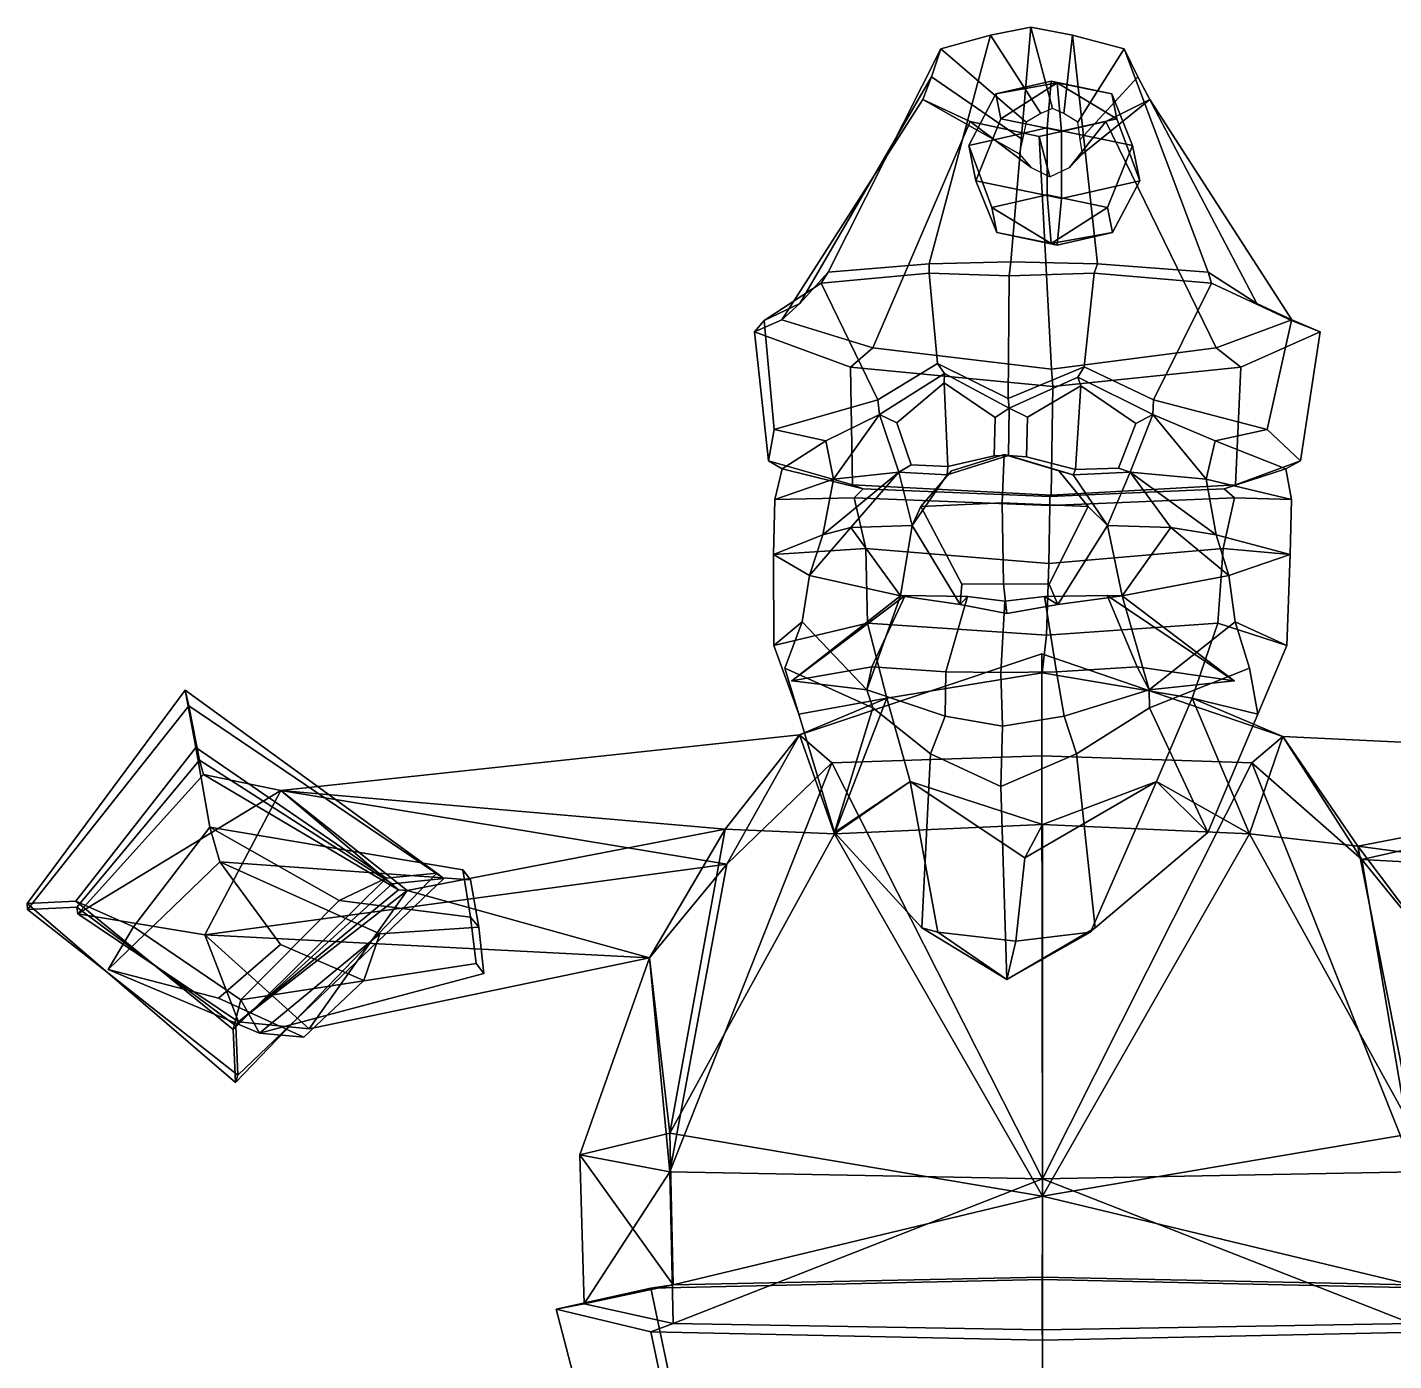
# Model space of a CAD drawing. Extents: x -239 to 241, y -156 to 322.
# Drawn here: x -239.3 to 80.7, y 9.8 to 322 of the extents above; entities that cross this region are included whole.
import ezdxf

# ---------------------------------------------------------------- set-up
doc = ezdxf.new("R2010")
doc.units = 0

msp = doc.modelspace()

# ---------------------------------------------------------------- linework, layer by layer
for p in [(-60.231552, 168.982422, 94.890114), (43.381996, 168.982422, 103.923332)]:
    msp.add_point(p)
for points in [[(-51.698254, 264.692169, 77.04306), (-28.045712, 266.629303, 91.978088), (-13.691126, 320.175903, 44.004959), (-25.333649, 316.98999, 40.184338)], [(-8.976509, 267.13028, 101.086876), (-4.242665, 322.035217, 46.466042), (-13.691126, 320.175903, 44.004959), (-28.045712, 266.629303, 91.978088)], [(-1.909174, 301.835876, -11.931035), (-5.310056, 299.840698, -11.383793), (-25.333649, 316.98999, 40.184338), (-13.691126, 320.175903, 44.004959)], [(0.818668, 303.000244, -12.185619), (-1.909174, 301.835876, -11.931035), (-13.691126, 320.175903, 44.004959), (-4.242665, 322.035217, 46.466042)], [(-8.976509, 267.13028, 101.086876), (11.38126, 266.629303, 95.415405), (5.489135, 320.175903, 45.677132), (-4.242665, 322.035217, 46.466042)], [(0.818668, 303.000244, -12.185619), (-4.242665, 322.035217, 46.466042), (5.489135, 320.175903, 45.677132), (3.461299, 301.835876, -11.462826)], [(3.461299, 301.835876, -11.462826), (5.489135, 320.175903, 45.677132), (17.617163, 316.98999, 43.928875), (6.716172, 299.840698, -10.33532)], [(37.261456, 264.692169, 84.798729), (17.617163, 316.98999, 43.928875), (5.489135, 320.175903, 45.677132), (11.38126, 266.629303, 95.415405)], [(-58.33469, 257.368896, 49.074085), (-51.698254, 264.692169, 77.04306), (-25.333649, 316.98999, 40.184338), (-27.502167, 310.42807, 34.216675)], [(-5.310056, 299.840698, -11.383793), (-6.207603, 295.731323, -9.7242), (-27.502167, 310.42807, 34.216675), (-25.333649, 316.98999, 40.184338)], [(6.716172, 299.840698, -10.33532), (17.617163, 316.98999, 43.928875), (20.785654, 310.42804, 38.426502), (7.312986, 295.731323, -8.545445)], [(48.637753, 257.368896, 58.400143), (20.785654, 310.42804, 38.426502), (17.617163, 316.98999, 43.928875), (37.261456, 264.692169, 84.798729)], [(-62.593197, 253.530212, 25.729593), (-58.33469, 257.368896, 49.074085), (-27.502167, 310.42807, 34.216675), (-29.541946, 305.134918, 29.377575)], [(-6.207603, 295.731323, -9.7242), (-7.012961, 292.416534, -8.392593), (-29.541946, 305.134918, 29.377575), (-27.502167, 310.42807, 34.216675)], [(7.312986, 295.731323, -8.545445), (20.785654, 310.42804, 38.426502), (23.632061, 305.134918, 34.01339), (7.875761, 292.416534, -7.094563)], [(56.871742, 253.530212, 36.144768), (23.632061, 305.134918, 34.01339), (20.785654, 310.42804, 38.426502), (48.637753, 257.368896, 58.400143)], [(-0.463125, 298.529358, 2.63184), (0.52549, 309.420105, -8.707811), (-12.435905, 306.485168, -16.726852), (-18.793327, 294.378754, -8.70878)], [(0.52549, 309.420105, -8.707811), (1.922589, 309.06842, -24.732885), (-12.435905, 306.485168, -16.726852)], [(-12.435905, 306.485168, -16.726852), (1.922589, 309.06842, -24.732885), (-11.243765, 300.615265, -30.400995)], [(1.922589, 309.06842, -24.732885), (2.909775, 297.680298, -36.056152), (-11.243765, 300.615265, -30.400995)], [(-0.463125, 298.529358, 2.63184), (19.553011, 294.378723, -5.365662), (14.679057, 306.485138, -14.36291), (0.52549, 309.420105, -8.707811)], [(0.52549, 309.420105, -8.707811), (14.679057, 306.485138, -14.36291), (1.922589, 309.06842, -24.732885)], [(1.922589, 309.06842, -24.732885), (15.871198, 300.615265, -28.037054), (2.909775, 297.680298, -36.056152)], [(14.679057, 306.485138, -14.36291), (15.871198, 300.615265, -28.037054), (1.922589, 309.06842, -24.732885)], [(-41.290611, 246.978546, 6.914096), (-62.593197, 253.530212, 25.729593), (-29.541946, 305.134918, 29.377575), (-18.470539, 299.960724, 25.78631)], [(-7.012961, 292.416534, -8.392593), (-4.141924, 289.176239, -6.771958), (-18.470539, 299.960724, 25.78631), (-29.541946, 305.134918, 29.377575)], [(-18.793327, 294.378754, -8.70878), (-12.435905, 306.485168, -16.726852), (-11.243765, 300.615265, -30.400995), (-17.10738, 286.077423, -28.047014)], [(7.875761, 292.416534, -7.094563), (23.632061, 305.134918, 34.01339), (13.349138, 299.960724, 28.560413), (4.767585, 289.176239, -5.995207)], [(39.146526, 246.978516, 13.926754), (13.349138, 299.960724, 28.560413), (23.632061, 305.134918, 34.01339), (56.871742, 253.530212, 36.144768)], [(19.553011, 294.378723, -5.365662), (21.238958, 286.077423, -24.703896), (15.871198, 300.615265, -28.037054), (14.679057, 306.485138, -14.36291)], [(0.565915, 241.980743, -8.367393), (-41.290611, 246.978546, 6.914096), (-18.470539, 299.960724, 25.78631), (-2.2951, 296.474945, 24.126839)], [(-0.463125, 298.529358, 2.63184), (-18.793327, 294.378754, -8.70878), (-13.425535, 279.840912, -5.375561), (-0.46414, 282.775848, 2.64348)], [(-4.141924, 289.176239, -6.771958), (0.232955, 286.993286, -5.467393), (-2.2951, 296.474945, 24.126839), (-18.470539, 299.960724, 25.78631)], [(-11.243765, 300.615265, -30.400995), (2.909775, 297.680298, -36.056152), (2.908762, 281.926758, -36.04454), (-17.10738, 286.077423, -28.047014)], [(0.565915, 241.980743, -8.367393), (-2.2951, 296.474945, 24.126839), (13.349138, 299.960724, 28.560413), (39.146526, 246.978516, 13.926754)], [(4.767585, 289.176239, -5.995207), (13.349138, 299.960724, 28.560413), (-2.2951, 296.474945, 24.126839), (0.232955, 286.993286, -5.467393)], [(-0.463125, 298.529358, 2.63184), (-0.46414, 282.775848, 2.64348), (13.689425, 279.840912, -3.01162), (19.553011, 294.378723, -5.365662)], [(15.871198, 300.615265, -28.037054), (21.238958, 286.077423, -24.703896), (2.908762, 281.926758, -36.04454), (2.909775, 297.680298, -36.056152)], [(-18.793327, 294.378754, -8.70878), (-17.10738, 286.077423, -28.047014), (-12.233395, 273.971008, -19.049704), (-13.425535, 279.840912, -5.375561)], [(19.553011, 294.378723, -5.365662), (13.689425, 279.840912, -3.01162), (14.881565, 273.971008, -16.685762), (21.238958, 286.077423, -24.703896)], [(-12.233395, 273.971008, -19.049704), (-17.10738, 286.077423, -28.047014), (2.908762, 281.926758, -36.04454), (1.920146, 271.036041, -24.704863)], [(14.881565, 273.971008, -16.685762), (1.920146, 271.036041, -24.704863), (2.908762, 281.926758, -36.04454), (21.238958, 286.077423, -24.703896)], [(-0.46414, 282.775848, 2.64348), (-13.425535, 279.840912, -5.375561), (0.523032, 271.387756, -8.67973)], [(-0.46414, 282.775848, 2.64348), (0.523032, 271.387756, -8.67973), (13.689425, 279.840912, -3.01162)], [(-13.425535, 279.840912, -5.375561), (-12.233395, 273.971008, -19.049704), (0.523032, 271.387756, -8.67973)], [(13.689425, 279.840912, -3.01162), (0.523032, 271.387756, -8.67973), (14.881565, 273.971008, -16.685762)], [(0.523032, 271.387756, -8.67973), (-12.233395, 273.971008, -19.049704), (1.920146, 271.036041, -24.704863)], [(0.523032, 271.387756, -8.67973), (1.920146, 271.036041, -24.704863), (14.881565, 273.971008, -16.685762)], [(-28.088926, 264.484558, 96.948776), (-28.045712, 266.629303, 91.978088), (-51.698254, 264.692169, 77.04306), (-53.341656, 262.119171, 81.589188)], [(-9.295127, 263.876404, 104.741516), (-8.976509, 267.13028, 101.086876), (-28.045712, 266.629303, 91.978088), (-28.088926, 264.484558, 96.948776)], [(-9.295127, 263.876404, 104.741516), (10.563654, 264.484558, 100.318581), (11.38126, 266.629303, 95.415405), (-8.976509, 267.13028, 101.086876)], [(10.563654, 264.484558, 100.318581), (38.093365, 262.119171, 89.560661), (37.261456, 264.692169, 84.798729), (11.38126, 266.629303, 95.415405)], [(-53.341656, 262.119171, 81.589188), (-51.698254, 264.692169, 77.04306), (-58.33469, 257.368896, 49.074085), (-66.732491, 253.345886, 49.849968)], [(-26.148636, 243.309387, 101.829102), (-28.088926, 264.484558, 96.948776), (-53.341656, 262.119171, 81.589188), (-40.084221, 234.811676, 89.649719)], [(-9.553574, 235.079193, 107.705963), (-9.295127, 263.876404, 104.741516), (-28.088926, 264.484558, 96.948776), (-26.148636, 243.309387, 101.829102)], [(-9.553574, 235.079193, 107.705963), (8.202596, 242.506836, 104.912987), (10.563654, 264.484558, 100.318581), (-9.295127, 263.876404, 104.741516)], [(8.202596, 242.506836, 104.912987), (24.509817, 234.811676, 95.281151), (38.093365, 262.119171, 89.560661), (10.563654, 264.484558, 100.318581)], [(38.093365, 262.119171, 89.560661), (56.77459, 253.345886, 60.617542), (48.637753, 257.368896, 58.400143), (37.261456, 264.692169, 84.798729)], [(-40.084221, 234.811676, 89.649719), (-53.341656, 262.119171, 81.589188), (-66.732491, 253.345886, 49.849968), (-64.344826, 227.817139, 69.059875)], [(24.509817, 234.811676, 95.281151), (51.098713, 227.817139, 79.124458), (56.77459, 253.345886, 60.617542), (38.093365, 262.119171, 89.560661)], [(-66.732491, 253.345886, 49.849968), (-58.33469, 257.368896, 49.074085), (-62.593197, 253.530212, 25.729593), (-69.004715, 250.745514, 23.805176)], [(56.77459, 253.345886, 60.617542), (63.519547, 250.745514, 35.358883), (56.871742, 253.530212, 36.144768), (48.637753, 257.368896, 58.400143)], [(-69.004715, 250.745514, 23.805176), (-62.593197, 253.530212, 25.729593), (-41.290611, 246.978546, 6.914096), (-46.509117, 242.450043, 3.11534)], [(-64.344826, 227.817139, 69.059875), (-66.732491, 253.345886, 49.849968), (-69.004715, 250.745514, 23.805176), (-65.674843, 220.526672, 31.658192)], [(63.519547, 250.745514, 35.358883), (44.943676, 242.450043, 11.088362), (39.146526, 246.978516, 13.926754), (56.871742, 253.530212, 36.144768)], [(51.098713, 227.817139, 79.124458), (58.880962, 220.526672, 42.517197), (63.519547, 250.745514, 35.358883), (56.77459, 253.345886, 60.617542)], [(-65.674843, 220.526672, 31.658192), (-69.004715, 250.745514, 23.805176), (-46.509117, 242.450043, 3.11534), (-45.999928, 214.930542, 7.583394)], [(58.880962, 220.526672, 42.517197), (43.66898, 214.930542, 15.400894), (44.943676, 242.450043, 11.088362), (63.519547, 250.745514, 35.358883)], [(-46.509117, 242.450043, 3.11534), (-41.290611, 246.978546, 6.914096), (0.565915, 241.980743, -8.367393), (0.924355, 237.886658, -12.478804)], [(44.943676, 242.450043, 11.088362), (0.924355, 237.886658, -12.478804), (0.565915, 241.980743, -8.367393), (39.146526, 246.978516, 13.926754)], [(-26.148636, 243.309387, 101.829102), (-40.084221, 234.811676, 89.649719), (-39.666508, 231.334106, 88.228615), (-24.477673, 240.943604, 100.724274)], [(-9.553574, 235.079193, 107.705963), (-26.148636, 243.309387, 101.829102), (-24.477673, 240.943604, 100.724274), (-9.314899, 232.882263, 104.9683)], [(-45.999928, 214.930542, 7.583394), (-46.509117, 242.450043, 3.11534), (0.924355, 237.886658, -12.478804), (0.538297, 212.473389, -8.050615)], [(-24.527029, 238.771423, 98.310074), (-24.477673, 240.943604, 100.724274), (-39.666508, 231.334106, 88.228615), (-35.651596, 229.374573, 88.470383)], [(-24.527029, 238.771423, 98.310074), (-12.645345, 230.628937, 101.891884), (-9.314899, 232.882263, 104.9683), (-24.477673, 240.943604, 100.724274)], [(-9.553574, 235.079193, 107.705963), (-9.314899, 232.882263, 104.9683), (6.748029, 240.141052, 103.535667), (8.202596, 242.506836, 104.912987)], [(7.479928, 238.05835, 100.976608), (6.748029, 240.141052, 103.535667), (-9.314899, 232.882263, 104.9683), (-5.065332, 230.767273, 102.719467)], [(43.66898, 214.930542, 15.400894), (0.538297, 212.473389, -8.050615), (0.924355, 237.886658, -12.478804), (44.943676, 242.450043, 11.088362)], [(8.202596, 242.506836, 104.912987), (6.748029, 240.141052, 103.535667), (24.344322, 231.334106, 93.809196), (24.509817, 234.811676, 95.281151)], [(7.479928, 238.05835, 100.976608), (20.328224, 229.21817, 90.839859), (24.344322, 231.334106, 93.809196), (6.748029, 240.141052, 103.535667)], [(-23.659212, 219.195313, 98.710976), (-24.527029, 238.771423, 98.310074), (-35.651596, 229.374573, 88.470383), (-32.265839, 219.564514, 92.776955)], [(-12.645345, 230.628937, 101.891884), (-24.527029, 238.771423, 98.310074), (-23.659212, 219.195313, 98.710976), (-12.805254, 221.659668, 103.726082)], [(-5.065332, 230.767273, 102.719467), (-5.246034, 221.434814, 104.792175), (6.177587, 218.517365, 100.750999), (7.479928, 238.05835, 100.976608)], [(6.177587, 218.517365, 100.750999), (16.255995, 218.816406, 95.247429), (20.328224, 229.21817, 90.839859), (7.479928, 238.05835, 100.976608)], [(-52.294617, 225.233368, 70.91201), (-39.666508, 231.334106, 88.228615), (-40.084221, 234.811676, 89.649719), (-64.344826, 227.817139, 69.059875)], [(38.909782, 225.233368, 78.86338), (51.098713, 227.817139, 79.124458), (24.509817, 234.811676, 95.281151), (24.344322, 231.334106, 93.809196)], [(-50.451431, 216.21579, 72.484009), (-39.666508, 231.334106, 88.228615), (-52.294617, 225.233368, 70.91201)], [(-35.196602, 217.845032, 93.723579), (-39.666508, 231.334106, 88.228615), (-50.451431, 216.21579, 72.484009)], [(-32.265839, 219.564514, 92.776955), (-35.651596, 229.374573, 88.470383), (-39.666508, 231.334106, 88.228615), (-35.196602, 217.845032, 93.723579)], [(-12.805254, 221.659668, 103.726082), (-9.512732, 221.765961, 107.237495), (-9.314899, 232.882263, 104.9683), (-12.645345, 230.628937, 101.891884)], [(-5.246034, 221.434814, 104.792175), (-5.065332, 230.767273, 102.719467), (-9.314899, 232.882263, 104.9683), (-9.512732, 221.765961, 107.237495)], [(16.255995, 218.816406, 95.247429), (18.990957, 217.845032, 98.447746), (24.344322, 231.334106, 93.809196), (20.328224, 229.21817, 90.839859)], [(18.990957, 217.845032, 98.447746), (36.822369, 216.21579, 80.092705), (24.344322, 231.334106, 93.809196)], [(36.822369, 216.21579, 80.092705), (38.909782, 225.233368, 78.86338), (24.344322, 231.334106, 93.809196)], [(-64.344826, 227.817139, 69.059875), (-65.674843, 220.526672, 31.658192), (-62.508274, 218.661682, 33.396038), (-52.294617, 225.233368, 70.91201)], [(51.098713, 227.817139, 79.124458), (38.909782, 225.233368, 78.86338), (55.461437, 218.661682, 43.680855), (58.880962, 220.526672, 42.517197)], [(-52.294617, 225.233368, 70.91201), (-62.508274, 218.661682, 33.396038), (-64.181419, 211.426605, 35.266022), (-50.451431, 216.21579, 72.484009)], [(38.909782, 225.233368, 78.86338), (36.822369, 216.21579, 80.092705), (56.785736, 211.426575, 45.81216), (55.461437, 218.661682, 43.680855)], [(-10.980283, 210.678406, 127.045677), (-10.510951, 221.969788, 121.662308), (-22.815342, 218.169861, 117.459999), (-30.050045, 209.789001, 118.968727)], [(-10.510951, 221.969788, 121.662308), (-9.512732, 221.765961, 107.237495), (-23.83688, 217.262848, 101.127579), (-22.815342, 218.169861, 117.459999)], [(-23.659212, 219.195313, 98.710976), (-23.83688, 217.262848, 101.127579), (-9.512732, 221.765961, 107.237495), (-12.805254, 221.659668, 103.726082)], [(-10.980283, 210.678406, 127.045677), (9.19948, 209.789001, 122.390572), (2.335007, 218.169861, 119.652657), (-10.510951, 221.969788, 121.662308)], [(-10.510951, 221.969788, 121.662308), (2.335007, 218.169861, 119.652657), (5.652622, 217.262848, 103.698532), (-9.512732, 221.765961, 107.237495)], [(6.177587, 218.517365, 100.750999), (-5.246034, 221.434814, 104.792175), (-9.512732, 221.765961, 107.237495), (5.652622, 217.262848, 103.698532)], [(-65.674843, 220.526672, 31.658192), (-45.999928, 214.930542, 7.583394), (-43.523056, 213.937988, 8.949109), (-62.508274, 218.661682, 33.396038)], [(-64.181419, 211.426605, 35.266022), (-62.508274, 218.661682, 33.396038), (-43.523056, 213.937988, 8.949109), (-45.652813, 211.80957, 6.75397)], [(-52.995964, 203.179382, 73.556511), (-35.196602, 217.845032, 93.723579), (-50.451431, 216.21579, 72.484009)], [(-46.38707, 204.9198, 97.390678), (-35.196602, 217.845032, 93.723579), (-52.995964, 203.179382, 73.556511)], [(-46.38707, 204.9198, 97.390678), (-32.071087, 205.405701, 101.649345), (-35.196602, 217.845032, 93.723579)], [(-23.659212, 219.195313, 98.710976), (-32.265839, 219.564514, 92.776955), (-35.196602, 217.845032, 93.723579), (-23.83688, 217.262848, 101.127579)], [(-32.071087, 205.405701, 101.649345), (-23.83688, 217.262848, 101.127579), (-35.196602, 217.845032, 93.723579)], [(-30.050045, 209.789001, 118.968727), (-22.815342, 218.169861, 117.459999), (-23.83688, 217.262848, 101.127579), (-32.071087, 205.405701, 101.649345)], [(9.19948, 209.789001, 122.390572), (13.672314, 205.405701, 105.637337), (5.652622, 217.262848, 103.698532), (2.335007, 218.169861, 119.652657)], [(6.177587, 218.517365, 100.750999), (5.652622, 217.262848, 103.698532), (18.990957, 217.845032, 98.447746), (16.255995, 218.816406, 95.247429)], [(13.672314, 205.405701, 105.637337), (18.990957, 217.845032, 98.447746), (5.652622, 217.262848, 103.698532)], [(28.50927, 204.919769, 103.92028), (18.990957, 217.845032, 98.447746), (13.672314, 205.405701, 105.637337)], [(28.50927, 204.919769, 103.92028), (39.142929, 203.179382, 81.589348), (18.990957, 217.845032, 98.447746)], [(39.142929, 203.179382, 81.589348), (36.822369, 216.21579, 80.092705), (18.990957, 217.845032, 98.447746)], [(58.880962, 220.526672, 42.517197), (55.461437, 218.661682, 43.680855), (40.993141, 213.937988, 16.317387), (43.66898, 214.930542, 15.400894)], [(56.785736, 211.426575, 45.81216), (43.470623, 211.80957, 14.523915), (40.993141, 213.937988, 16.317387), (55.461437, 218.661682, 43.680855)], [(-50.451431, 216.21579, 72.484009), (-64.181419, 211.426605, 35.266022), (-64.517166, 198.552063, 38.866322), (-52.995964, 203.179382, 73.556511)], [(-45.999928, 214.930542, 7.583394), (0.538297, 212.473389, -8.050615), (0.21806, 212.123108, -4.377407), (-43.523056, 213.937988, 8.949109)], [(43.66898, 214.930542, 15.400894), (40.993141, 213.937988, 16.317387), (0.21806, 212.123108, -4.377407), (0.538297, 212.473389, -8.050615)], [(36.822369, 216.21579, 80.092705), (39.142929, 203.179382, 81.589348), (56.493393, 198.552063, 49.416245), (56.785736, 211.426575, 45.81216)], [(-64.517166, 198.552063, 38.866322), (-64.181419, 211.426605, 35.266022), (-45.652813, 211.80957, 6.75397), (-42.901981, 200.020264, 6.803941)], [(-45.652813, 211.80957, 6.75397), (-43.523056, 213.937988, 8.949109), (0.21806, 212.123108, -4.377407), (0.209795, 210.078674, -4.282599)], [(-42.901981, 200.020264, 6.803941), (-45.652813, 211.80957, 6.75397), (0.209795, 210.078674, -4.282599), (-0.048642, 196.44693, -1.318261)], [(40.752647, 200.020264, 14.097106), (-0.048642, 196.44693, -1.318261), (0.209795, 210.078674, -4.282599), (43.470623, 211.80957, 14.523915)], [(43.470623, 211.80957, 14.523915), (0.209795, 210.078674, -4.282599), (0.21806, 212.123108, -4.377407), (40.993141, 213.937988, 16.317387)], [(56.493393, 198.552063, 49.416245), (40.752647, 200.020264, 14.097106), (43.470623, 211.80957, 14.523915), (56.785736, 211.426575, 45.81216)], [(-20.413301, 191.617035, 116.942299), (-30.050045, 209.789001, 118.968727), (-32.071087, 205.405701, 101.649345), (-20.778475, 186.903931, 104.436325)], [(-10.633719, 191.673553, 123.070496), (-10.980283, 210.678406, 127.045677), (-30.050045, 209.789001, 118.968727), (-20.413301, 191.617035, 116.942299)], [(-10.633719, 191.673553, 123.070496), (0.058795, 191.617035, 118.727097), (9.19948, 209.789001, 122.390572), (-10.980283, 210.678406, 127.045677)], [(0.058795, 191.617035, 118.727097), (2.067787, 186.903931, 106.428101), (13.672314, 205.405701, 105.637337), (9.19948, 209.789001, 122.390572)], [(-56.093296, 193.652527, 73.781647), (-46.38707, 204.9198, 97.390678), (-52.995964, 203.179382, 73.556511)], [(-34.815727, 188.859619, 97.033806), (-46.38707, 204.9198, 97.390678), (-56.093296, 193.652527, 73.781647)], [(-34.815727, 188.859619, 97.033806), (-32.071087, 205.405701, 101.649345), (-46.38707, 204.9198, 97.390678)], [(-20.778475, 186.903931, 104.436325), (-32.071087, 205.405701, 101.649345), (-34.815727, 188.859619, 97.033806)], [(2.067787, 186.903931, 106.428101), (17.174257, 188.859619, 101.566391), (13.672314, 205.405701, 105.637337)], [(17.174257, 188.859619, 101.566391), (28.50927, 204.919769, 103.92028), (13.672314, 205.405701, 105.637337)], [(17.174257, 188.859619, 101.566391), (42.154572, 193.652527, 82.347076), (28.50927, 204.919769, 103.92028)], [(42.154572, 193.652527, 82.347076), (39.142929, 203.179382, 81.589348), (28.50927, 204.919769, 103.92028)], [(-52.995964, 203.179382, 73.556511), (-64.517166, 198.552063, 38.866322), (-56.093296, 193.652527, 73.781647)], [(39.142929, 203.179382, 81.589348), (42.154572, 193.652527, 82.347076), (56.493393, 198.552063, 49.416245)], [(-64.405846, 177.278168, 42.613575), (-64.517166, 198.552063, 38.866322), (-42.901981, 200.020264, 6.803941), (-42.535248, 182.461487, 11.724595)], [(-57.812733, 182.808472, 75.015884), (-56.093296, 193.652527, 73.781647), (-64.517166, 198.552063, 38.866322), (-64.405846, 177.278168, 42.613575)], [(-42.535248, 182.461487, 11.724595), (-42.901981, 200.020264, 6.803941), (-0.048642, 196.44693, -1.318261), (-0.596883, 179.679077, 4.970216)], [(39.53994, 182.461487, 18.88006), (-0.596883, 179.679077, 4.970216), (-0.048642, 196.44693, -1.318261), (40.752647, 200.020264, 14.097106)], [(55.735302, 177.278168, 53.087704), (39.53994, 182.461487, 18.88006), (40.752647, 200.020264, 14.097106), (56.493393, 198.552063, 49.416245)], [(43.634487, 182.808472, 83.860237), (55.735302, 177.278168, 53.087704), (56.493393, 198.552063, 49.416245), (42.154572, 193.652527, 82.347076)], [(-57.812733, 182.808472, 75.015884), (-42.659431, 166.865387, 105.16317), (-34.815727, 188.859619, 97.033806), (-56.093296, 193.652527, 73.781647)], [(43.634487, 182.808472, 83.860237), (42.154572, 193.652527, 82.347076), (17.174257, 188.859619, 101.566391), (23.492851, 166.865387, 110.93045)], [(-41.498981, 172.304016, 114.845505), (-33.680626, 188.986328, 111.257683), (-60.231552, 168.982422, 94.890114)], [(-33.680626, 188.986328, 111.257683), (-34.815727, 188.859619, 97.033806), (-60.231552, 168.982422, 94.890114)], [(-60.231552, 168.982422, 94.890114), (-34.815727, 188.859619, 97.033806), (-42.659431, 166.865387, 105.16317)], [(-19.051407, 188.738525, 112.678864), (-33.680626, 188.986328, 111.257683), (-41.498981, 172.304016, 114.845505), (-24.123346, 171.078613, 125.24984)], [(-33.680626, 188.986328, 111.257683), (-19.051407, 188.738525, 112.678864), (-20.778475, 186.903931, 104.436325), (-34.815727, 188.859619, 97.033806)], [(-10.633719, 191.673553, 123.070496), (-20.413301, 191.617035, 116.942299), (-20.778475, 186.903931, 104.436325), (-9.892959, 184.784058, 111.598801)], [(-10.633719, 191.673553, 123.070496), (-9.892959, 184.784058, 111.598801), (2.067787, 186.903931, 106.428101), (0.058795, 191.617035, 118.727097)], [(-1.059583, 188.738525, 114.247429), (1.760447, 171.078613, 127.506432), (20.674398, 172.304016, 120.2659), (13.594862, 188.986328, 115.37925)], [(13.594862, 188.986328, 115.37925), (17.174257, 188.859619, 101.566391), (2.067787, 186.903931, 106.428101), (-1.059583, 188.738525, 114.247429)], [(20.674398, 172.304016, 120.2659), (43.381996, 168.982422, 103.923332), (13.594862, 188.986328, 115.37925)], [(13.594862, 188.986328, 115.37925), (43.381996, 168.982422, 103.923332), (17.174257, 188.859619, 101.566391)], [(43.381996, 168.982422, 103.923332), (23.492851, 166.865387, 110.93045), (17.174257, 188.859619, 101.566391)], [(-24.123346, 171.078613, 125.24984), (-11.242414, 170.951508, 127.077415), (-10.306268, 187.635132, 116.339561), (-19.051407, 188.738525, 112.678864)], [(-10.306268, 187.635132, 116.339561), (-9.892959, 184.784058, 111.598801), (-20.778475, 186.903931, 104.436325), (-19.051407, 188.738525, 112.678864)], [(1.760447, 171.078613, 127.506432), (-1.059583, 188.738525, 114.247429), (-10.306268, 187.635132, 116.339561), (-11.242414, 170.951508, 127.077415)], [(-10.306268, 187.635132, 116.339561), (-1.059583, 188.738525, 114.247429), (2.067787, 186.903931, 106.428101), (-9.892959, 184.784058, 111.598801)], [(-58.614517, 161.218781, 49.050873), (-61.903034, 171.967041, 79.064362), (-57.812733, 182.808472, 75.015884), (-64.405846, 177.278168, 42.613575)], [(-58.614517, 161.218781, 49.050873), (-64.405846, 177.278168, 42.613575), (-42.535248, 182.461487, 11.724595), (-37.966927, 164.967621, 35.907822)], [(-57.812733, 182.808472, 75.015884), (-61.903034, 171.967041, 79.064362), (-41.231697, 162.67276, 96.652519), (-42.659431, 166.865387, 105.16317)], [(-37.966927, 164.967621, 35.907822), (-42.535248, 182.461487, 11.724595), (-0.596883, 179.679077, 4.970216), (-1.564477, 170.880676, 12.292314)], [(33.534233, 164.967621, 38.327366), (-1.564477, 170.880676, 12.292314), (-0.596883, 179.679077, 4.970216), (39.53994, 182.461487, 18.88006)], [(43.634487, 182.808472, 83.860237), (23.492851, 166.865387, 110.93045), (23.55941, 162.67276, 102.301125), (46.962498, 171.967041, 88.555458)], [(48.91737, 161.218781, 58.425697), (33.534233, 164.967621, 38.327366), (39.53994, 182.461487, 18.88006), (55.735302, 177.278168, 53.087704)], [(48.91737, 161.218781, 58.425697), (55.735302, 177.278168, 53.087704), (43.634487, 182.808472, 83.860237), (46.962498, 171.967041, 88.555458)], [(-1.695257, 175.347839, 9.903462), (-1.710421, 151.412323, -43.964493), (-50.833595, 149.826965, -33.197601), (-58.422523, 156.347229, 7.054736)], [(-1.695257, 175.347839, 9.903462), (-58.422523, 156.347229, 7.054736), (-37.966927, 164.967621, 35.907822), (-1.564477, 170.880676, 12.292314)], [(-1.695257, 175.347839, 9.903462), (54.7705, 155.942017, 6.902071), (47.529945, 149.826965, -33.197605), (-1.710421, 151.412323, -43.964493)], [(-1.564477, 170.880676, 12.292314), (33.534233, 164.967621, 38.327366), (54.7705, 155.942017, 6.902071), (-1.695257, 175.347839, 9.903462)], [(-41.231697, 162.67276, 96.652519), (-61.903034, 171.967041, 79.064362), (-58.614517, 161.218781, 49.050873), (-50.238277, 133.50885, 69.009827)], [(-42.659431, 166.865387, 105.16317), (-41.498981, 172.304016, 114.845505), (-60.231552, 168.982422, 94.890114)], [(-24.123346, 171.078613, 125.24984), (-41.498981, 172.304016, 114.845505), (-42.659431, 166.865387, 105.16317), (-24.354839, 160.747192, 116.37262)], [(-11.242414, 170.951508, 127.077415), (-24.123346, 171.078613, 125.24984), (-24.354839, 160.747192, 116.37262), (-10.915744, 158.399719, 123.330421)], [(-11.242414, 170.951508, 127.077415), (-10.915744, 158.399719, 123.330421), (3.524637, 160.747192, 118.8032), (1.760447, 171.078613, 127.506432)], [(1.760447, 171.078613, 127.506432), (3.524637, 160.747192, 118.8032), (23.492851, 166.865387, 110.93045), (20.674398, 172.304016, 120.2659)], [(23.492851, 166.865387, 110.93045), (43.381996, 168.982422, 103.923332), (20.674398, 172.304016, 120.2659)], [(23.55941, 162.67276, 102.301125), (37.213638, 133.50885, 76.634041), (48.91737, 161.218781, 58.425697), (46.962498, 171.967041, 88.555458)], [(-239.274063, 116.824371, 120.852943), (-202.326904, 166.769562, 118.676964), (-201.472046, 163.14325, 86.496498), (-239.239777, 115.460602, 87.759834)], [(-239.274063, 116.824371, 120.852943), (-227.899231, 117.378418, 121.086777), (-199.772781, 153.415039, 119.329216), (-202.326904, 166.769562, 118.676964)], [(-141.758102, 122.71994, 89.651955), (-201.472046, 163.14325, 86.496498), (-202.326904, 166.769562, 118.676964), (-143.359482, 123.96701, 122.714653)], [(-143.359482, 123.96701, 122.714653), (-202.326904, 166.769562, 118.676964), (-199.772781, 153.415039, 119.329216), (-155.236664, 122.78952, 122.497154)], [(-27.789251, 151.876221, 119.126007), (-24.354839, 160.747192, 116.37262), (-42.659431, 166.865387, 105.16317), (-41.231697, 162.67276, 96.652519)], [(6.430763, 151.876221, 122.109367), (23.55941, 162.67276, 102.301125), (23.492851, 166.865387, 110.93045), (3.524637, 160.747192, 118.8032)], [(-50.238277, 133.50885, 69.009827), (-58.614517, 161.218781, 49.050873), (-37.966927, 164.967621, 35.907822), (-32.490253, 145.393188, 68.161522)], [(-58.422523, 156.347229, 7.054736), (-50.219868, 133.143677, 68.996384), (-37.966927, 164.967621, 35.907822)], [(-50.219868, 133.143677, 68.996384), (-32.490253, 145.393188, 68.161522), (-37.966927, 164.967621, 35.907822)], [(37.213638, 133.50885, 76.634041), (25.160028, 145.393188, 70.917778), (33.534233, 164.967621, 38.327366), (48.91737, 161.218781, 58.425697)], [(46.956097, 133.143677, 68.996384), (33.534233, 164.967621, 38.327366), (25.160028, 145.393188, 70.917778)], [(54.7705, 155.942017, 6.902071), (33.534233, 164.967621, 38.327366), (46.956097, 133.143677, 68.996384)], [(-239.239777, 115.460602, 87.759834), (-201.472046, 163.14325, 86.496498), (-198.953461, 150.403137, 87.120583), (-227.690628, 115.982452, 87.999069)], [(-141.758102, 122.71994, 89.651955), (-153.840881, 121.481964, 89.432495), (-198.953461, 150.403137, 87.120583), (-201.472046, 163.14325, 86.496498)], [(-29.784649, 111.154663, 105.340904), (-27.789251, 151.876221, 119.126007), (-41.231697, 162.67276, 96.652519), (-50.238277, 133.50885, 69.009827)], [(-11.308478, 144.281006, 127.83519), (-10.915744, 158.399719, 123.330421), (-24.354839, 160.747192, 116.37262), (-27.789251, 151.876221, 119.126007)], [(-11.308478, 144.281006, 127.83519), (6.430763, 151.876221, 122.109367), (3.524637, 160.747192, 118.8032), (-10.915744, 158.399719, 123.330421)], [(10.781547, 111.154663, 108.877541), (37.213638, 133.50885, 76.634041), (23.55941, 162.67276, 102.301125), (6.430763, 151.876221, 122.109367)], [(-75.853233, 134.23349, 55.074673), (-58.422523, 156.347229, 7.054736), (-179.910065, 143.318359, 1.422113)], [(-75.445961, 126.087219, -27.975996), (-179.910065, 143.318359, 1.422113), (-58.422523, 156.347229, 7.054736)], [(-75.853233, 134.23349, 55.074673), (-50.219868, 133.143677, 68.996384), (-58.422523, 156.347229, 7.054736)], [(-75.445961, 126.087219, -27.975996), (-58.422523, 156.347229, 7.054736), (-50.833595, 149.826965, -33.197601)], [(72.314598, 130.255676, 53.266705), (54.7705, 155.942017, 6.902071), (46.956097, 133.143677, 68.996384)], [(73.294868, 127.147705, -28.600008), (47.529945, 149.826965, -33.197605), (54.7705, 155.942017, 6.902071)], [(72.314598, 130.255676, 53.266705), (175.575714, 150.166779, 9.065005), (54.7705, 155.942017, 6.902071)], [(73.294868, 127.147705, -28.600008), (54.7705, 155.942017, 6.902071), (175.575714, 150.166779, 9.065005)], [(-214.419388, 111.393494, 116.545227), (-196.557648, 134.73407, 116.391762), (-199.772781, 153.415039, 119.329216), (-227.899231, 117.378418, 121.086777)], [(-227.690628, 115.982452, 87.999069), (-198.953461, 150.403137, 87.120583), (-198.038071, 147.037811, 51.133324), (-227.463135, 114.459991, 51.914165)], [(-166.241913, 117.564056, 113.087708), (-155.236664, 122.78952, 122.497154), (-199.772781, 153.415039, 119.329216), (-196.557648, 134.73407, 116.391762)], [(-198.038071, 147.037811, 51.133324), (-198.953461, 150.403137, 87.120583), (-153.840881, 121.481964, 89.432495), (-152.318649, 120.055908, 53.372726)], [(-1.558755, 52.352081, -102.560074), (-50.833595, 149.826965, -33.197601), (-1.710421, 151.412323, -43.964493)], [(-9.900901, 99.069641, 111.68988), (-11.308478, 144.281006, 127.83519), (-27.789251, 151.876221, 119.126007), (-29.784649, 111.154663, 105.340904)], [(-9.900901, 99.069641, 111.68988), (10.781547, 111.154663, 108.877541), (6.430763, 151.876221, 122.109367), (-11.308478, 144.281006, 127.83519)], [(-1.558755, 52.352081, -102.560074), (-1.710421, 151.412323, -43.964493), (47.529945, 149.826965, -33.197605)], [(-88.813019, 54.003464, -65.388466), (-50.833595, 149.826965, -33.197601), (-1.558755, 52.352081, -102.560074)], [(-88.813019, 54.003464, -65.388466), (-75.445961, 126.087219, -27.975996), (-50.833595, 149.826965, -33.197601)], [(85.695511, 54.003464, -65.388474), (-1.558755, 52.352081, -102.560074), (47.529945, 149.826965, -33.197605)], [(85.695511, 54.003464, -65.388474), (47.529945, 149.826965, -33.197605), (73.294868, 127.147705, -28.600008)], [(72.314598, 130.255676, 53.266705), (145.59436, 120.480286, 41.213375), (175.575714, 150.166779, 9.065005)], [(73.294868, 127.147705, -28.600008), (175.575714, 150.166779, 9.065005), (197.390106, 120.462402, -14.317717)], [(-227.463135, 114.459991, 51.914165), (-198.038071, 147.037811, 51.133324), (-179.910065, 143.318359, 1.422113)], [(-152.318649, 120.055908, 53.372726), (-179.910065, 143.318359, 1.422113), (-198.038071, 147.037811, 51.133324)], [(-29.784649, 111.154663, 105.340904), (-50.238277, 133.50885, 69.009827), (-32.490253, 145.393188, 68.161522), (-25.995071, 110.094452, 89.724617)], [(-1.558765, 135.335419, 80.118172), (-32.490253, 145.393188, 68.161522), (-50.219868, 133.143677, 68.996384)], [(-25.995071, 110.094452, 89.724617), (-32.490253, 145.393188, 68.161522), (-5.687445, 127.522034, 63.360367), (-7.766513, 107.998047, 87.207863)], [(-5.687445, 127.522034, 63.360367), (-32.490253, 145.393188, 68.161522), (-1.558765, 135.335419, 80.118172)], [(9.751514, 110.094452, 92.841072), (-7.766513, 107.998047, 87.207863), (-5.687445, 127.522034, 63.360367), (25.160028, 145.393188, 70.917778)], [(-5.687445, 127.522034, 63.360367), (-1.558765, 135.335419, 80.118172), (25.160028, 145.393188, 70.917778)], [(-1.558765, 135.335419, 80.118172), (46.956097, 133.143677, 68.996384), (25.160028, 145.393188, 70.917778)], [(10.781547, 111.154663, 108.877541), (9.751514, 110.094452, 92.841072), (25.160028, 145.393188, 70.917778), (37.213638, 133.50885, 76.634041)], [(-227.463135, 114.459991, 51.914165), (-179.910065, 143.318359, 1.422113), (-197.699295, 109.546783, -19.71707)], [(-75.445961, 126.087219, -27.975996), (-197.699295, 109.546783, -19.71707), (-179.910065, 143.318359, 1.422113)], [(-75.853233, 134.23349, 55.074673), (-179.910065, 143.318359, 1.422113), (-150.304138, 119.887848, 38.653759)], [(-152.318649, 120.055908, 53.372726), (-150.304138, 119.887848, 38.653759), (-179.910065, 143.318359, 1.422113)], [(-220.363876, 101.408356, 153.664032), (-194.186737, 126.583862, 153.019287), (-196.557648, 134.73407, 116.391762), (-214.419388, 111.393494, 116.545227)], [(-135.444443, 113.61911, 145.763916), (-166.241913, 117.564056, 113.087708), (-196.557648, 134.73407, 116.391762), (-137.286758, 124.738525, 147.22612)], [(-135.477356, 122.413971, 159.827118), (-137.286758, 124.738525, 147.22612), (-196.557648, 134.73407, 116.391762), (-194.186737, 126.583862, 153.019287)], [(-1.558767, 48.289215, 133.914856), (-1.558765, 135.335419, 80.118172), (-50.219868, 133.143677, 68.996384)], [(-1.558767, 48.289215, 133.914856), (46.956097, 133.143677, 68.996384), (-1.558765, 135.335419, 80.118172)], [(-93.579102, 104.123688, 11.546099), (-75.853233, 134.23349, 55.074673), (-150.304138, 119.887848, 38.653759)], [(-88.813026, 63.057251, 101.532845), (-75.853233, 134.23349, 55.074673), (-93.579102, 104.123688, 11.546099)], [(-88.813026, 63.057251, 101.532845), (-50.219868, 133.143677, 68.996384), (-75.853233, 134.23349, 55.074673)], [(-1.558767, 48.289215, 133.914856), (-50.219868, 133.143677, 68.996384), (-88.813026, 63.057251, 101.532845)], [(-1.558767, 48.289215, 133.914856), (85.695496, 63.057251, 101.532837), (46.956097, 133.143677, 68.996384)], [(85.695496, 63.057251, 101.532837), (72.314598, 130.255676, 53.266705), (46.956097, 133.143677, 68.996384)], [(85.695496, 63.057251, 101.532837), (92.298256, 103.768738, 9.01573), (72.314598, 130.255676, 53.266705)], [(92.298256, 103.768738, 9.01573), (145.59436, 120.480286, 41.213375), (72.314598, 130.255676, 53.266705)], [(-194.51181, 94.698486, 207.424713), (-180.007874, 107.253143, 217.796402), (-194.186737, 126.583862, 153.019287), (-220.363876, 101.408356, 153.664032)], [(-93.579102, 104.123688, 11.546099), (-197.699295, 109.546783, -19.71707), (-75.445961, 126.087219, -27.975996)], [(-160.498611, 98.816254, 214.556213), (-156.7005, 109.742828, 161.010406), (-194.186737, 126.583862, 153.019287), (-180.007874, 107.253143, 217.796402)], [(-133.510284, 111.310211, 158.368607), (-135.477356, 122.413971, 159.827118), (-194.186737, 126.583862, 153.019287), (-156.7005, 109.742828, 161.010406)], [(-88.813019, 54.003464, -65.388466), (-93.579102, 104.123688, 11.546099), (-75.445961, 126.087219, -27.975996)], [(85.695511, 54.003464, -65.388474), (73.294868, 127.147705, -28.600008), (92.298256, 103.768738, 9.01573)], [(92.298256, 103.768738, 9.01573), (73.294868, 127.147705, -28.600008), (197.390106, 120.462402, -14.317717)], [(-190.523926, 74.887283, 124.725723), (-143.359482, 123.96701, 122.714653), (-155.236664, 122.78952, 122.497154), (-191.099564, 87.348129, 124.158218)], [(-189.246841, 94.274414, 113.780746), (-191.099564, 87.348129, 124.158218), (-155.236664, 122.78952, 122.497154), (-166.241913, 117.564056, 113.087708)], [(-189.949799, 76.666595, 90.605942), (-141.758102, 122.71994, 89.651955), (-143.359482, 123.96701, 122.714653), (-190.523926, 74.887283, 124.725723)], [(-189.949799, 76.666595, 90.605942), (-190.468277, 88.2043, 90.080818), (-153.840881, 121.481964, 89.432495), (-141.758102, 122.71994, 89.651955)], [(-133.510284, 111.310211, 158.368607), (-135.444443, 113.61911, 145.763916), (-137.286758, 124.738525, 147.22612), (-135.477356, 122.413971, 159.827118)], [(-152.318649, 120.055908, 53.372726), (-153.840881, 121.481964, 89.432495), (-190.468277, 88.2043, 90.080818), (-189.798004, 89.113403, 53.897793)], [(-189.798004, 89.113403, 53.897793), (-150.304138, 119.887848, 38.653759), (-152.318649, 120.055908, 53.372726)], [(-189.798004, 89.113403, 53.897793), (-173.249924, 87.530396, 11.098524), (-150.304138, 119.887848, 38.653759)], [(-173.249924, 87.530396, 11.098524), (-93.579102, 104.123688, 11.546099), (-150.304138, 119.887848, 38.653759)], [(-190.523926, 74.887283, 124.725723), (-191.099564, 87.348129, 124.158218), (-227.899231, 117.378418, 121.086777), (-239.274063, 116.824371, 120.852943)], [(-189.949799, 76.666595, 90.605942), (-190.523926, 74.887283, 124.725723), (-239.274063, 116.824371, 120.852943), (-239.239777, 115.460602, 87.759834)], [(-189.949799, 76.666595, 90.605942), (-239.239777, 115.460602, 87.759834), (-227.690628, 115.982452, 87.999069), (-190.468277, 88.2043, 90.080818)], [(-189.246841, 94.274414, 113.780746), (-214.419388, 111.393494, 116.545227), (-227.899231, 117.378418, 121.086777), (-191.099564, 87.348129, 124.158218)], [(-189.798004, 89.113403, 53.897793), (-190.468277, 88.2043, 90.080818), (-227.690628, 115.982452, 87.999069), (-227.463135, 114.459991, 51.914165)], [(-134.178116, 102.791382, 144.463913), (-189.246841, 94.274414, 113.780746), (-166.241913, 117.564056, 113.087708), (-135.444443, 113.61911, 145.763916)], [(-189.798004, 89.113403, 53.897793), (-227.463135, 114.459991, 51.914165), (-197.699295, 109.546783, -19.71707)], [(-132.351944, 100.461487, 157.102173), (-134.178116, 102.791382, 144.463913), (-135.444443, 113.61911, 145.763916), (-133.510284, 111.310211, 158.368607)], [(-184.873581, 86.510559, 147.251328), (-220.363876, 101.408356, 153.664032), (-214.419388, 111.393494, 116.545227), (-189.246841, 94.274414, 113.780746)], [(-173.249924, 87.530396, 11.098524), (-197.699295, 109.546783, -19.71707), (-93.579102, 104.123688, 11.546099)], [(-189.798004, 89.113403, 53.897793), (-197.699295, 109.546783, -19.71707), (-173.249924, 87.530396, 11.098524)], [(-132.351944, 100.461487, 157.102173), (-133.510284, 111.310211, 158.368607), (-156.7005, 109.742828, 161.010406), (-184.873581, 86.510559, 147.251328)], [(-174.537048, 85.538116, 215.449432), (-184.873581, 86.510559, 147.251328), (-156.7005, 109.742828, 161.010406), (-160.498611, 98.816254, 214.556213)], [(-9.900901, 99.069641, 111.68988), (-29.784649, 111.154663, 105.340904), (-25.995071, 110.094452, 89.724617)], [(-9.900901, 99.069641, 111.68988), (-25.995071, 110.094452, 89.724617), (-7.766513, 107.998047, 87.207863)], [(-9.900901, 99.069641, 111.68988), (9.751514, 110.094452, 92.841072), (10.781547, 111.154663, 108.877541)], [(-9.900901, 99.069641, 111.68988), (-7.766513, 107.998047, 87.207863), (9.751514, 110.094452, 92.841072)], [(-174.537048, 85.538116, 215.449432), (-160.498611, 98.816254, 214.556213), (-180.007874, 107.253143, 217.796402), (-194.51181, 94.698486, 207.424713)], [(-132.351944, 100.461487, 157.102173), (-184.873581, 86.510559, 147.251328), (-189.246841, 94.274414, 113.780746), (-134.178116, 102.791382, 144.463913)], [(-88.813026, 63.057251, 101.532845), (-93.579102, 104.123688, 11.546099), (-109.846344, 58.024765, 8.750671)], [(-109.846344, 58.024765, 8.750671), (-93.579102, 104.123688, 11.546099), (-88.813019, 54.003464, -65.388466)], [(-174.537048, 85.538116, 215.449432), (-194.51181, 94.698486, 207.424713), (-220.363876, 101.408356, 153.664032), (-184.873581, 86.510559, 147.251328)], [(-88.034645, 27.536819, 88.880127), (-88.813026, 63.057251, 101.532845), (-109.846344, 58.024765, 8.750671)], [(-88.034645, 27.536819, 88.880127), (-1.558767, 48.289215, 133.914856), (-88.813026, 63.057251, 101.532845)], [(84.917114, 27.536819, 88.880112), (85.695496, 63.057251, 101.532837), (-1.558767, 48.289215, 133.914856)], [(-88.034645, 27.536819, 88.880127), (-109.846344, 58.024765, 8.750671), (-108.886635, 23.12236, 7.492251)], [(-108.886635, 23.12236, 7.492251), (-109.846344, 58.024765, 8.750671), (-88.813019, 54.003464, -65.388466)], [(-108.886635, 23.12236, 7.492251), (-88.813019, 54.003464, -65.388466), (-88.034637, 18.462631, -78.417191)], [(-88.034637, 18.462631, -78.417191), (-88.813019, 54.003464, -65.388466), (-1.558755, 52.352081, -102.560074)], [(-88.034637, 18.462631, -78.417191), (-1.558755, 52.352081, -102.560074), (-1.622375, 17.012604, -110.759026)], [(84.917122, 18.462631, -78.417198), (-1.622375, 17.012604, -110.759026), (-1.558755, 52.352081, -102.560074)], [(84.917122, 18.462631, -78.417198), (-1.558755, 52.352081, -102.560074), (85.695511, 54.003464, -65.388474)], [(-88.034645, 27.536819, 88.880127), (-1.558766, 29.364746, 121.506073), (-1.558767, 48.289215, 133.914856)], [(84.917114, 27.536819, 88.880112), (-1.558767, 48.289215, 133.914856), (-1.558766, 29.364746, 121.506073)], [(-1.558767, 28.807587, 134.792862), (-1.558766, 29.364746, 121.506073), (-88.034645, 27.536819, 88.880127), (-93.250542, 26.760803, 97.926506)], [(-1.558766, -30.62133, 131.77327), (-1.558767, 28.807587, 134.792862), (-93.250542, 26.760803, 97.926506), (-80.894394, -31.62587, 94.959862)], [(-1.558767, 28.807587, 134.792862), (90.133011, 26.760803, 97.926498), (84.917114, 27.536819, 88.880112), (-1.558766, 29.364746, 121.506073)], [(-1.558766, -30.62133, 131.77327), (77.776871, -31.62587, 94.959846), (90.133011, 26.760803, 97.926498), (-1.558767, 28.807587, 134.792862)], [(-115.406502, 21.852173, 7.427713), (-93.250542, 26.760803, 97.926506), (-88.034645, 27.536819, 88.880127), (-108.886635, 23.12236, 7.492251)], [(-93.250542, 26.760803, 97.926506), (-115.406502, 21.852173, 7.427713), (-100.160446, -36.534515, 4.461066), (-80.894394, -31.62587, 94.959862)], [(90.133011, 26.760803, 97.926498), (77.776871, -31.62587, 94.959846), (97.042931, -36.534515, 4.461052), (112.288986, 21.852158, 7.427697)], [(-93.250534, 16.506973, -91.119453), (-115.406502, 21.852173, 7.427713), (-108.886635, 23.12236, 7.492251), (-88.034637, 18.462631, -78.417191)], [(-100.160446, -36.534515, 4.461066), (-115.406502, 21.852173, 7.427713), (-93.250534, 16.506973, -91.119453), (-80.894386, -41.8797, -94.086098)], [(97.042931, -36.534515, 4.461052), (77.776878, -41.879707, -94.086113), (90.133018, 16.506973, -91.119461), (112.288986, 21.852158, 7.427697)], [(-93.250534, 16.506973, -91.119453), (-88.034637, 18.462631, -78.417191), (-1.622375, 17.012604, -110.759026), (-1.559725, 14.561813, -127.973412)], [(-80.894386, -41.8797, -94.086098), (-93.250534, 16.506973, -91.119453), (-1.559725, 14.561813, -127.973412), (-1.558752, -44.874161, -131.000626)], [(90.133018, 16.506973, -91.119461), (-1.559725, 14.561813, -127.973412), (-1.622375, 17.012604, -110.759026), (84.917122, 18.462631, -78.417198)], [(77.776878, -41.879707, -94.086113), (-1.558752, -44.874161, -131.000626), (-1.559725, 14.561813, -127.973412), (90.133018, 16.506973, -91.119461)]]:
    msp.add_3dface(points)

doc.saveas('drawing.dxf')
